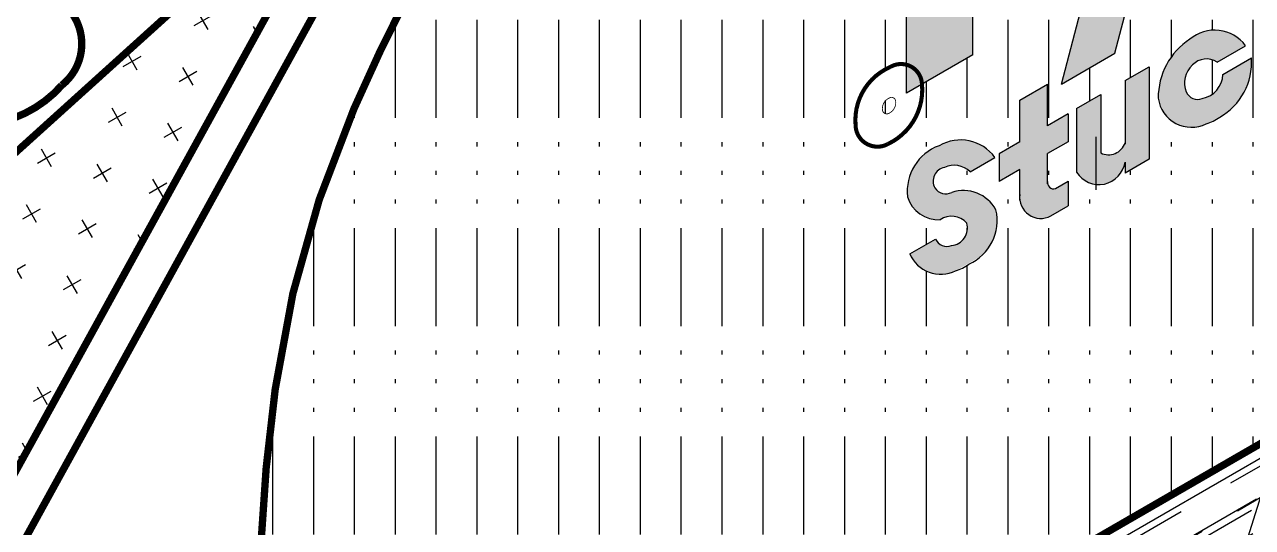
# Model space of a CAD drawing. Extents: x -12.9 to 61.1, y -64.8 to 9.2.
# Drawn here: x 2.96 to 17.99, y -22.86 to -16.71 of the extents above; entities that cross this region are included whole.
import ezdxf

# ---------------------------------------------------------------- set-up
doc = ezdxf.new("R2010")
doc.units = 0
doc.header["$MEASUREMENT"] = 0
doc.linetypes.add('DASHED', pattern=[0.75, 0.5, -0.25])
for name, color, linetype in [('CLADDING', 7, 'CONTINUOUS'), ('DUPONTLOGO', 7, 'CONTINUOUS'), ('FASTENING', 1, 'CONTINUOUS'), ('INSULATION', 40, 'CONTINUOUS'), ('STRUCTURE', 7, 'CONTINUOUS'), ('TEXT', 7, 'CONTINUOUS'), ('TYVEK', 5, 'DASHED')]:
    doc.layers.add(name, color=color, linetype=linetype)

# ---------------------------------------------------------------- blocks, each defined once
blk = doc.blocks.new('A$C75422246')
at = {"layer": 'STRUCTURE'}
for points, const_width in [([(1.674398539479625, 1.577320099107055, 0.5655532621440619), (0.8987215331621883, 1.993011479701181, 0.3241944426603776), (0.04997871842306267, 0.5605629665240031, 0.5650898043133372), (0.848136404993511, 0.1111688816761216, 0.3155850526292971), (1.674398539479625, 1.577320099107055, 0.577350269189626)], 0.1), ([(1.031631028562803, 1.151078264046731, 0.5655532621440619), (0.8764956272993167, 1.234216540165562, 0.3241944426603776), (0.7067470643514895, 0.9477268375301264, 0.5650898043133372), (0.8663786016655806, 0.8578480205605388, 0.3155850526292971), (1.031631028562803, 1.151078264046731, 0.577350269189626)], 0.02)]:
    blk.add_lwpolyline(points, format="xyb", dxfattribs=dict(at, const_width=const_width))

msp = doc.modelspace()

# ---------------------------------------------------------------- hatches: boundary and pattern name
at = {"layer": 'CLADDING'}
h = msp.add_hatch(dxfattribs=at)
h.set_pattern_fill('ZIGZAG', color=254, scale=4, angle=59.99999999999999, style=0)
h.set_pattern_definition([(59.99999999999999, (-385.2783219906349, -33.7978268041116), (-0.1830127018922192, 0.6830127018922194), [0.5, -0.5]), (150, (-385.0283219906349, -33.36481410221933), (-0.6830127018922193, -0.1830127018922192), [0.5, -0.5])])
edge = h.paths.add_edge_path()
edge.add_line((7.136175999876482, -7.428875479664796), (8.435214105553285, -6.678875479664789))
edge.add_line((8.435214105553285, -6.678875479664789), (20.99258246042766, 0.5711245203352107))
edge.add_line((20.99258246042766, 0.5711245203352107), (22.04162056610423, 1.176786953037798))
edge.add_line((22.04162056610423, 1.176786953037798), (22.04162056610423, 1.465462087632595))
edge.add_line((22.04162056610423, 1.465462087632595), (-3.12657980557422, -13.06540517197435))
edge.add_spline(control_points=[(-3.126579805574096, -13.0654051719742), (-6.186929677901929, -17.84007947831214), (-9.639955510821295, -18.10242606331276), (-9.478272528939527, -28.37318116971785), (-9.475967298385484, -28.36611503629747), (-9.478272528939527, -28.37318116971785)], knot_values=[0, 0, 0, 0, 6.202530179452576, 17.27267891957846, 17.29541825971954, 17.29541825971954, 17.29541825971954, 17.29541825971954], degree=3, periodic=0)
edge.add_line((-9.47827252893947, -28.37318116971308), (-9.47827252893947, -48.5577123193919))
edge.add_line((-9.47827252893947, -48.5577123193919), (-9.22827252893947, -48.41337475209441))
edge.add_line((-9.22827252893947, -48.41337475209441), (-9.228272528939469, -47.20204988668952))
edge.add_line((-9.228272528939469, -47.20204988668952), (-6.720230460674685, -45.75403112343812))
edge.add_line((-6.720230460674685, -45.75403112343812), (-6.720230460674685, -19.44739750693174))
edge.add_line((-6.720230460674685, -19.44739750693174), (-5.421192354997878, -18.69739750693162))
edge.add_line((-5.421192354997878, -18.69739750693163), (7.136175999876482, -7.428875479664804))
at = {"layer": 'DUPONTLOGO'}
for points in [[(13.75788948803335, -15.04714890052458), (13.75788948803335, -17.54714890052454), (14.56978830408121, -17.07839890052455), (14.5697883040815, -14.57839890052454), (15.38168712012936, -14.10964890052455), (15.38168712012936, -13.48464890052455), (12.9459906719855, -14.89089890052455), (12.9459906719855, -15.51589890052455)], [(17.2761176909076, -13.37674281876816), (16.62046887485969, -13.75528183920758), (16.24561259518646, -15.18166989481345), (15.76670299749418, -14.2482037983292), (15.11105418144655, -14.62674281876822), (15.95774201793366, -16.2770634502081), (15.65232005881194, -17.43924281876796), (16.30796887485972, -17.06070379832903)], [(17.55950769487951, -17.16847633534978), (17.90741996290362, -16.96760909375175, 0.4351274600614082), (17.22556646938954, -16.889418185401, 0.2576403943727183), (16.83797809136267, -17.61138332181174, 0.5131396402506846), (17.42591534285152, -17.92341638532346, 0.01050506829098769), (17.44838524073459, -17.91613268821113), (17.68605560949548, -17.77891363682865, 0.2510258907919918), (17.97773090186136, -17.1177169503986), (17.63005864896499, -17.31844561919809, -0.3480232729081373), (17.37671615580963, -17.61431300040789, -0.3993521555086357), (17.18051611965404, -17.53373104811069, -0.3084390351191073), (17.25701347400918, -17.20357094661459, -0.3602356893464677)], [(16.7256760729604, -17.22474463180713), (16.43142835356745, -17.39462863180708), (16.43142835356745, -18.15639151059007, -0.4598255834214006), (16.13349952163353, -18.28034618612042), (16.13349952163353, -17.56663792312352), (15.83925180224049, -17.7365219231235), (15.83925180224053, -18.51634154829616, 0.6959710472286621), (16.43142835356745, -18.39261684752173), (16.4314283535675, -18.52718863180683), (16.72567607296045, -18.35730463180692)], [(15.48363103523634, -18.28808332374836), (15.73564361730504, -18.14258379165179), (15.73564361730504, -17.80281579165173), (15.48363103523634, -17.94831532374829), (15.48363103523634, -17.43969011649986), (15.14386303523631, -17.63585526276182), (15.14386303523631, -18.14448047001032), (14.89185045316751, -18.28998000210689), (14.89185045316751, -18.62974800210694), (15.14386303523631, -18.48424847001034), (15.14386303523631, -18.85778495390908, 0.5225497163139048), (15.52306443318371, -19.05163278576294), (15.73564361730504, -18.92890013658652), (15.73564361730509, -18.62787276587636), (15.58014359611447, -18.71765074496978, -0.562558054366961), (15.48363103523634, -18.62805822319059)]]:
    msp.add_hatch(color=182, dxfattribs=at).paths.add_polyline_path(points)
h = msp.add_hatch(color=182, dxfattribs=at)
h.paths.add_polyline_path([(14.53548603076519, -18.50981745567535), (14.83900437398766, -18.33458105851178, 0.3833598428823599), (14.15664887295786, -18.19193507571828, 0.006267936530740595), (14.14274750243627, -18.19714506131725), (13.98696117135307, -18.28708834150421, 0.2576051533683898), (13.76917365392064, -18.81621125309188, 0.2549531592135616), (14.03739344193334, -19.08297125650883), (14.59268769828244, -18.76237196812623, 0.1582498796631523), (14.31022442381687, -18.76256332162492, -0.3895611696277511), (14.10365133412161, -18.70871745339712, -0.4995739648540094), (14.22041702208957, -18.45741552748768, -0.3054239474705804)])
h.paths.add_polyline_path([(14.30779855937837, -19.41453370557923, -0.3993521555088841), (14.11159852322268, -19.333951753282), (13.7973686388845, -19.5153724615921, 0.430790463786374), (14.35477675319862, -19.72472991631353), (14.6754730956356, -19.53957579667941, 0.265575237187334), (14.85213203236849, -18.97635723541303, 0.1904806476944564), (14.59268769828244, -18.76237196812624), (14.03739344193334, -19.08297125650883, 0.08450102541924148), (14.16910309702589, -19.09815803114337, -0.3831592690512692), (14.4943483406993, -19.13951974507304, -0.4628738758274196)])
at = {"layer": 'FASTENING'}
h = msp.add_hatch(dxfattribs=at)
h.set_pattern_fill('AR-RROOF', color=5, scale=0.5, angle=30, style=0)
h.set_pattern_definition([(30, (-80.78255600983584, 0), (0.7026279441628827, 0.9830127018922192), [7.5, -1, 2.5, -0.5]), (30, (-80.3316491163192, 0.5490063509461096), (-0.7655127018922193, 0.3259068935166518), [1.5, -0.165, 3, -0.375]), (30, (-80.77854965888973, 0.4930607966083864), (2.084166049839541, 1.590118510267787), [4, -0.7, 2, -0.5])])
h.paths.add_polyline_path([(8.338312754777746, -27.46882228401299), (8.338312754777805, -28.62352282239218), (15.92666251805406, -24.24238704385953), (15.92666251805406, -25.39245297957318), (17.4637683511882, -24.50995386571264), (18.43267328690328, -21.64084051349315)])
h.paths.add_polyline_path([(14.92666251805406, -24.81973731304917), (14.92666251805406, -25.96658333210794), (15.92666251805406, -25.39245297957318), (15.92666251805406, -24.24238704385954)], flags=16)
h.paths.add_polyline_path([(14.91958513592854, -25.97064667200269), (14.926662518054, -24.81973731304921), (13.92666251805406, -25.3970875822388), (13.92666251805398, -26.54071368464275)], flags=17)
h.paths.add_polyline_path([(8.338312754777805, -28.62352282239219), (8.33831275477786, -29.74915490432003), (13.92666251805398, -26.54071368464275), (13.92666251805406, -25.39708758223881)])
at = {"layer": 'INSULATION'}
h = msp.add_hatch(dxfattribs=at)
h.set_pattern_fill('CROSS', color=256, scale=2, angle=30, style=0)
h.set_pattern_definition([(30, (0, 0), (0.1830127018922194, 0.6830127018922193), [0.25, -0.75]), (120, (0.1707531754730548, -0.04575317547305485), (-0.6830127018922193, 0.1830127018922194), [0.25, -0.75])])
h.paths.add_polyline_path([(-0.6580526341849406, -21.44739750693322), (-0.6580526341839188, -28.55629212071171), (7.128242818486783, -14.41041563263061)])
at = {"layer": 'TEXT'}
h = msp.add_hatch(dxfattribs=at)
h.set_pattern_fill('ACAD_ISO14W100', scale=0.1, angle=90, style=0)
h.set_pattern_definition([(90, (0, 0), (-0.5, 3.061515884555943e-17), [1.2, -0.3, 0.05, -0.3, 0.05, -0.65]), (90, (0, 0), (-0.5, 3.061515884555943e-17), [-2.2, 0.05, -0.3])])
h.paths.add_polyline_path([(19.21744399016415, -18.9), (27.86601737173965, -13.98430774971311), (27.86601737173964, -1.91563143001303), (15.53182495238781, -9.036780743562627, 0.03049443831436403), (11.82427312996442, -11.33885039985536, 0.03075435643287189), (9.89937410141028, -13.13025948009728, 0.06248417816263214), (8.001400811734593, -15.70618499450902, 0.02498924844447281), (6.993345076344307, -17.73962473090611, 0.06840431429245251), (6.029326314908642, -21.17381116241151, 0.03428175995442326), (5.830419859756148, -24.07145546043165), (5.830419859756262, -30.07145546043164), (8.338312754777805, -28.62352282239218), (8.338312754777746, -27.468822284013), (18.34056618726847, -21.69401857226159)])
h.paths.add_polyline_path([(13.55808923490497, -23.22801921922986, -0.5655532621441203), (13.94592773806369, -23.43586490952697, -0.3155850526292801), (13.53279667082064, -24.1689405182424, -0.5650898043133444), (13.13371782753541, -23.94424347581846, -0.3241944426603795)], flags=16)
h.paths.add_polyline_path([(13.7973686388845, -19.5153724615921), (14.11159852322268, -19.33395175328199, 0.3993521555088984), (14.30779855937834, -19.41453370557923, 0.4628738758273694), (14.49434834069936, -19.13951974507312, 0.3831592690513733), (14.16910309702589, -19.09815803114336, -0.3469283405920467), (13.76917365392063, -18.81621125309185, -0.3477098040752507), (14.15664887295785, -18.19193507571828, -0.3833598428823655), (14.83900437398766, -18.33458105851178), (14.53548603076518, -18.50981745567535, 0.3054239474705489), (14.22041702208956, -18.45741552748769, 0.4995739648543295), (14.1036513341217, -18.70871745339728, 0.3169971070544793), (14.27221640790584, -18.77682473887698, -0.3848399220599955), (14.85213203236851, -18.9763572354131, -0.3513303134365472), (14.52145945865018, -19.64295017507638, -0.08200931940646787), (14.35699774642018, -19.72363709049485, -0.4325825023771699)], flags=16)
h.paths.add_polyline_path([(13.54697628197354, -23.60741668899768, -0.5655532621442907), (13.62454398260528, -23.64898582705713, -0.3155850526292283), (13.54191776915667, -23.79560094880019, -0.565089804313131), (13.46210200049962, -23.75066154031543, -0.3241944426604415)], flags=0)
h.paths.add_polyline_path([(13.13371782753541, -17.94424347581849, -0.3241944426603816), (13.55808923490495, -17.22801921922987, -0.2045399468245387), (13.75788948803336, -17.20109719423388), (13.75788948803336, -15.04714890052466), (12.9459906719855, -15.51589890052455), (12.9459906719855, -14.89089890052455), (15.38168712012936, -13.48464890052455), (15.38168712012936, -14.10964890052455), (15.11105418144655, -14.26589890052455), (14.5697883040815, -14.57839890052454), (14.56978830408121, -17.07839890052454), (13.94617692542106, -17.43844109786372, -0.3146146424720071), (13.53279667082064, -18.16894051824239, -0.5650898043133067)], flags=16)
h.paths.add_polyline_path([(13.46210200049962, -17.7506615403154, -0.3241944426603987), (13.54697628197354, -17.60741668899767, -0.5655532621442724), (13.62454398260528, -17.64898582705713, -0.3155850526292283), (13.54191776915667, -17.79560094880019, -0.5650898043133349)], flags=0)
h.paths.add_polyline_path([(14.89185045316751, -18.62974800210692), (14.89185045316751, -18.2899800021069), (15.14386303523631, -18.1444804700103), (15.14386303523631, -17.63585526276178), (15.48363103523629, -17.43969011649981), (15.48363103523629, -17.94831532374835), (15.73564361730509, -17.80281579165174), (15.73564361730509, -18.14258379165178), (15.48363103523634, -18.28808332374833), (15.48363103523634, -18.65901761437296, 0.4361565547309665), (15.58014359611444, -18.71765074496979), (15.73564361730509, -18.62787276587637), (15.73564361730509, -18.92890013658649), (15.53794051111355, -19.04304407816568, -0.6348811617639807), (15.14386303523631, -18.78787095038374), (15.14386303523631, -18.48424847001034)], flags=16)
h.paths.add_polyline_path([(15.83925180224053, -18.51634154829618), (15.83925180224053, -17.73652192312345), (16.13349952163353, -17.56663792312348), (16.13349952163353, -18.28034618612044, 0.4598255834213756), (16.43142835356745, -18.15639151059008), (16.43142835356745, -17.39462863180706), (16.72567607296045, -17.22474463180713), (16.72567607296045, -18.35730463180698), (16.43142835356745, -18.52718863180683), (16.43142835356745, -18.39261684752178, -0.6959710472286066)], flags=16)
h.paths.add_polyline_path([(15.652320058812, -17.43924281876775), (15.95774201793366, -16.2770634502081), (15.11105418144655, -14.62674281876822), (15.76670299749418, -14.2482037983292), (16.24561259518645, -15.18166989481345), (16.62046887485969, -13.75528183920757), (17.2761176909076, -13.37674281876816), (16.30796887485973, -17.06070379832902)], flags=16)
h.paths.add_polyline_path([(16.83797809136268, -17.61138332181173, -0.257640394372711), (17.22556646938952, -16.88941818540101, -0.4351274600614262), (17.90741996290363, -16.96760909375175), (17.55950769487951, -17.16847633534978, 0.3602356893469409), (17.25701347400892, -17.20357094661485, 0.308439035118673), (17.18051611965403, -17.5337310481106, 0.3993521555087834), (17.37671615580964, -17.61431300040788, 0.3480232729081345), (17.63005864896502, -17.31844561919808), (17.97773090186136, -17.11771695039861, -0.2914129419632107), (17.59037705508145, -17.84272946990506, -0.08200931940642031), (17.42591534285154, -17.92341638532347, -0.5131396402507415)], flags=16)
edge = h.paths.add_edge_path(flags=16)
edge.add_line((12.94599053229265, -13.95339897927092), (12.90907667186007, -13.88453354503522))
edge.add_spline(control_points=[(12.90907667186002, -13.88453354503525), (12.60229079485407, -14.04899099377445), (12.2957579749359, -14.21467793614644), (11.87226703766138, -14.43290550850041), (11.73989566055433, -14.49682460569686), (11.59286814707589, -14.54930322886404)], knot_values=[0.2810519083259742, 0.2810519083259742, 0.2810519083259742, 0.2810519083259742, 0.4864092395876136, 0.4864092395876136, 0.5821236414411975, 0.5821236414411975, 0.5821236414411975, 0.5821236414411975], degree=3, periodic=0)
edge.add_line((11.59286814707589, -14.54930322886404), (11.61912798072863, -14.62287447876305))
edge.add_spline(control_points=[(11.61912798072863, -14.62287447876306), (11.8043149871283, -14.55676458873421), (12.22079223117266, -14.34212619779935), (12.67056197730852, -14.10103663117617), (12.94599067198556, -13.95339890052451)], knot_values=[1.405300416006841, 1.405300416006841, 1.405300416006841, 1.405300416006841, 1.988796057392389, 2.910618207206029, 2.910618207206029, 2.910618207206029, 2.910618207206029], degree=3, periodic=0)
h.paths.add_polyline_path([(10.8366156719855, -14.59254209024698), (10.8366156719855, -13.51595458620826), (11.19048264224315, -13.21568434251876, -0.6390099729070758), (11.38349067198635, -13.30503845504712), (11.38349067198521, -14.4271885106239, -0.3823525855098578), (11.27916685785621, -14.54366784673995)], flags=16)
h.paths.add_polyline_path([(10.9147406719855, -14.50531418154697), (10.91474067198521, -13.55212297801332), (11.24102966207195, -13.27525375087098, -0.63900997290715), (11.30536567198635, -13.30503845504711), (11.30536567198489, -14.4621745358304)], flags=0)
h.paths.add_polyline_path([(11.70568327926553, -14.40919318991869, -0.5462656304052482), (11.53974067198521, -14.30262936082858), (11.53974067198578, -12.93086179198603), (11.6178656719855, -12.87537308669378), (11.61786567198521, -14.30262936082863, 0.5462656304024308), (11.6731798744119, -14.33815063719179), (11.98567987441221, -14.19517556623938, 0.2934388249155939), (12.00849067198521, -14.15965428987601), (12.00849067198578, -12.58873528764576), (12.08661567198578, -12.53525954872634), (12.0866156719855, -14.15965428987617, -0.2934388249163857), (12.01818327926582, -14.26621811896617)], flags=16)
edge = h.paths.add_edge_path(flags=16)
edge.add_spline(control_points=[(10.37497775450038, -14.3440239005245), (10.37518862863918, -14.18199629281478), (10.3758286814783, -13.69020421760863), (11.09289291844863, -13.07259735603422), (11.93185495958155, -12.42692619093201), (12.59242939351666, -12.02341684423138), (12.92553654995163, -11.81993962172722)], knot_values=[0, 0, 0, 0, 0.4720221507942197, 1.432698762659304, 2.576317033820807, 3.739631528208764, 3.739631528208764, 3.739631528208764, 3.739631528208764], degree=3, periodic=0)
edge.add_spline(control_points=[(12.92553654995163, -11.81993962172724), (13.00303024091609, -11.7738129083168), (13.08052393188056, -11.72768619490637), (13.15848169071362, -11.68243235288247)], knot_values=[0, 0, 0, 0, 0.270234432866849, 0.270234432866849, 0.270234432866849, 0.270234432866849], degree=3, periodic=0)
edge.add_arc((13.84016526444267, -11.87898731464205), 0.7094549652263477, 113.4279410330424, 163.9157429244993, ccw=False)
edge.add_arc((13.68951828733286, -11.44854830849324), 0.2567229538499127, 31.690492453366403, 120.7937372347975, ccw=False)
edge.add_spline(control_points=[(13.90796341064573, -11.31368392055387), (14.03595246584083, -11.26618244356332), (14.3479569791272, -11.17238020057979), (14.82731810181476, -11.1269177463601), (15.29625158404878, -11.14158512644152), (15.46547379399282, -11.3207242953648), (15.51700358947073, -11.3752739005245)], knot_values=[1.105275990251873, 1.105275990251873, 1.105275990251873, 1.105275990251873, 1.512582560099484, 2.07612477519737, 2.579248852295734, 2.799533914085796, 2.799533914085796, 2.799533914085796, 2.799533914085796], degree=3, periodic=0)
edge.add_spline(control_points=[(15.51700358947073, -11.3752739005245), (15.54932158559549, -11.49403552742836), (15.62534475946282, -11.77340420412562), (15.38843200869326, -12.16335139841741), (15.03480238048104, -12.55181570280169), (14.52116388262426, -13.0289789826886), (13.77919802824607, -13.48942948769979), (13.22217131278575, -13.79960840793846), (12.94599067198556, -13.95339890052451)], knot_values=[0, 0, 0, 0, 0.3570336395218372, 0.8398673713889249, 1.258485492649085, 1.958442699697759, 2.923093500034361, 3.871719456469094, 3.871719456469094, 3.871719456469094, 3.871719456469094], degree=3, periodic=0)
edge.add_line((12.94599067198552, -13.95339890052453), (12.90907681183901, -13.88453346706942))
edge.add_spline(control_points=[(12.90907667185957, -13.88453354503529), (13.44460886215347, -13.58634944241312), (13.99068327278883, -13.30107543633424), (14.68868610041068, -12.76895913851866), (14.89267039297556, -12.57948774879183), (15.19698834188421, -12.25879076034683), (15.31249772090268, -12.12661294850697), (15.47053734678843, -11.86091453854377), (15.50652941204089, -11.74674940301647), (15.48358432210762, -11.55437725331551), (15.46605973399573, -11.48604489056039), (15.44676053194371, -11.41472192714972)], knot_values=[0.0002505584379334802, 0.0002505584379334802, 0.0002505584379334802, 0.0002505584379334802, 0.3681301305683303, 0.3681301305683303, 0.5353339496185356, 0.5353339496185356, 0.6400473331687101, 0.6400473331687101, 0.7273425474151587, 0.7273425474151587, 0.7705355621334626, 0.7705355621334626, 0.7705355621334626, 0.7705355621334626], degree=3, periodic=0)
edge.add_spline(control_points=[(15.44676053194371, -11.41472192714954), (15.39825008449498, -11.36369386508999), (15.35295799010714, -11.31857379029082), (15.14867093745966, -11.19330871469865), (14.88958802250659, -11.20797462983609), (14.43972083976814, -11.24304070174295), (14.2259229561987, -11.28661758281381), (13.98779969844619, -11.36780041673354), (13.96306130205059, -11.376619552888), (13.9384439146397, -11.38575732901902)], knot_values=[0.2217426122417656, 0.2217426122417656, 0.2217426122417656, 0.2217426122417656, 0.2637638267753295, 0.2637638267753295, 0.401854000857541, 0.401854000857541, 0.5399441749397524, 0.5399441749397524, 0.5560477353908875, 0.5560477353908875, 0.5560477353908875, 0.5560477353908875], degree=3, periodic=0)
edge.add_arc((13.21647168277643, -11.50772326104405), 0.7329868752426617, 8.634530598131619, 9.595754925844972, ccw=False)
edge.add_arc((13.68951828733286, -11.44854830849325), 0.2567229538499126, 2.8318511267987105, 11.428706387865873, ccw=False)
edge.add_arc((13.21647168277644, -11.5077232610441), 0.7329868752426617, -11.318612534867384, 5.626026916523301, ccw=False)
edge.add_line((13.93520266234433, -11.65158270038464), (14.27411567198607, -12.65483654133651))
edge.add_line((14.27411567198607, -12.65483654133651), (14.27411567198607, -11.37295987300066))
edge.add_line((14.27411567198607, -11.37295987300066), (14.3522406719855, -11.34785098262327))
edge.add_line((14.3522406719855, -11.34785098262327), (14.3522406719855, -12.92625986702166))
edge.add_line((14.3522406719855, -12.92625986702166), (14.2741156719855, -12.97791698723602))
edge.add_line((14.2741156719855, -12.97791698723602), (13.89196529908433, -11.79228983252657))
edge.add_arc((13.21647168277643, -11.50772326104411), 0.7329868752426617, 335.5055273816646, 337.1556687181041, ccw=False)
edge.add_line((13.88349067198603, -11.81162361858225), (13.88349067198493, -13.23620258830817))
edge.add_line((13.88349067198493, -13.23620258830817), (13.8053656719855, -13.2878597085221))
edge.add_line((13.8053656719855, -13.2878597085221), (13.8053656719855, -11.94415610668182))
edge.add_arc((13.21647168277644, -11.5077232610441), 0.7329868752426617, 306.17460436658394, 323.4576352695678, ccw=False)
edge.add_line((13.64911567198527, -12.09940640080682), (13.6491156719855, -13.31202487838666))
edge.add_arc((13.5319281719855, -13.31202487838668), 0.1171875, -60.6331919258007, 8.697043085703626e-12, ccw=False)
edge.add_line((13.58939680125889, -13.41415355607168), (13.27689680125917, -13.58999982232132))
edge.add_arc((13.21942817198578, -13.48787114463631), 0.1171875000000001, 180.0000000000217, 299.3668080741961, ccw=False)
edge.add_line((13.10224067198578, -13.48787114463635), (13.10224067198521, -11.96599340879786))
edge.add_arc((13.21942817198521, -11.96599340879781), 0.1171875000000002, 139.1491054862084, 180.0000000000217, ccw=False)
edge.add_arc((13.84016526444267, -11.87898731464205), 0.7094549652263475, 172.4411109370431, 180.8362698937729, ccw=False)
edge.add_spline(control_points=[(13.13687533384868, -11.78566196326623), (13.07971430554995, -11.81914606166701), (13.02263591990442, -11.85306051263067), (12.96549591716121, -11.88707206244849)], knot_values=[0, 0, 0, 0, 0.03985149253604099, 0.03985149253604099, 0.03985149253604099, 0.03985149253604099], degree=3, periodic=0)
edge.add_spline(control_points=[(12.96549591716121, -11.88707206244849), (12.70761540019362, -12.04460338353167), (12.44966877207253, -12.20218532491831), (11.96781462054173, -12.51805470252032), (11.7455334079234, -12.67553194813056), (11.30375430904905, -13.01253539177461), (11.07034087717739, -13.19224233006505), (10.71501915061185, -13.51870779194699), (10.59189333545874, -13.65912248967674), (10.45769977383497, -13.9648868715342), (10.45344247129174, -14.14321414558521), (10.45311194438955, -14.33792876260564)], knot_values=[0.001204580648238252, 0.001204580648238252, 0.001204580648238252, 0.001204580648238252, 0.1818595421625988, 0.1818595421625988, 0.350639558729537, 0.350639558729537, 0.5194195752964752, 0.5194195752964752, 0.6342752307932326, 0.6342752307932326, 0.7479263056417517, 0.7479263056417517, 0.7479263056417517, 0.7479263056417517], degree=3, periodic=0)
edge.add_line((10.45166994137056, -14.34434889312646), (10.37206905974313, -14.35695458320867))
h.paths.add_polyline_path([(12.39911567198521, -14.06942684854805), (12.39911567259344, -12.33013071773541), (12.76698382755079, -12.10170145299499, -0.5880955590561595), (12.94599067189483, -12.20125685883083), (12.94599067145941, -13.21540569119843, -0.275800775118741), (12.88440433530085, -13.31856295330515), (12.47724067223021, -13.53802179766851), (12.47724067200483, -14.02731792829004)], flags=16)
h.paths.add_polyline_path([(18.72376935138483, -16.52020516559535, 0.3602356893469409), (18.42127513051424, -16.55529977686042, 0.308439035118649), (18.34477777615934, -16.88545987835614, 0.39935215550883), (18.54097781231496, -16.96604183065344, 0.3480232729081288), (18.79432030547034, -16.67017444944364), (19.17676168443927, -16.44937181634668, -0.1036459167596784), (19.12103401642133, -16.29084430429707)], flags=16)
h.paths.add_polyline_path([(12.47724067227085, -13.44927115376093), (12.47724067276511, -12.37358026340156), (12.80819672378012, -12.16807172351859, -0.5880955590565883), (12.86786567189483, -12.2012568587972), (12.86786567144911, -13.23872655297055)], flags=0)
h.paths.add_polyline_path([(13.1803656719855, -13.48787114463624), (13.18036567198579, -11.94290851526909), (13.46924856834802, -11.78385672466047, -0.04104659304463998), (13.46349578745356, -11.76132205430998, -0.05040131848292654), (13.46210200049962, -11.75066154031543, -0.3241944426604459), (13.54697628197354, -11.60741668899768, -0.5655532621442516), (13.62454398260528, -11.64898582705713, -0.2520418247416313), (13.5709906719855, -11.77721926668581), (13.5709906719855, -13.33486634114343), (13.2385843817433, -13.52191403719791, -0.5736723652122878)], flags=0)
h.paths.add_polyline_path([(18.08801650695545, -15.04714890052452), (17.41143416024885, -13.29861781876812), (18.06708297629672, -12.92007879832933), (18.49396591497953, -14.02329718732697), (18.92084885366205, -12.42715683920718), (19.57649766970991, -12.0486178187681), (18.89991532300331, -14.57839890052452)], flags=16)
h.paths.add_polyline_path([(19.46374479916332, -16.21448253441944, -0.02640882966265344), (19.45381949852898, -16.1843175708936, 0.05170444221546872)], flags=16)
h.paths.add_polyline_path([(14.74621912889364, -12.58371566274343), (14.74621912889364, -11.38910473394654), (14.5084906719855, -11.39931846297878), (14.5084906719855, -11.3211213910609), (15.0553656719855, -11.29762553727389), (15.05536567198522, -11.37582260919179), (14.82434412889364, -11.38574818340553), (14.82434412889364, -12.51055324599316)], flags=16)
edge = h.paths.add_edge_path(flags=16)
edge.add_ellipse((15.98315486813578, -12.20724025761177), major_axis=(0.2603864479023409, 0.2315867499879646), ratio=0.9031737347499519, start_angle=0, end_angle=360)
edge.add_line((15.88350443578963, -12.53853427197318), (15.88350443578963, -12.52603872406783))
h.paths.add_polyline_path([(20.42486374805712, -16.20628718399055), (20.30226053164335, -14.6423626318074), (20.64202853164337, -14.44619748554514), (20.68968669551084, -15.66106129146652), (20.86244197042939, -14.318941727329), (21.15668968982243, -14.14905772732899), (21.32944496474098, -15.29169668251019), (21.3771031286085, -14.02180196911282), (21.7168711286085, -13.82563682285069), (21.59426791219469, -15.53113137503438), (21.1774169763879, -15.7718003750344), (21.00956583012591, -14.99756754779177), (20.84171468386391, -15.96561818399061), (20.54746696447087, -16.13550218399061)], flags=16)
edge = h.paths.add_edge_path(flags=16)
edge.add_spline(control_points=[(21.50587593174214, -12.36937025976943), (21.49084867555091, -12.56807661648053), (21.45026265376333, -13.10474814321701), (20.78569982045016, -13.67079288629428), (19.89464430082369, -13.69317093146345), (19.72947915981025, -13.31529815691149), (19.67548648075444, -13.19177110201888)], knot_values=[0, 0, 0, 0, 0.5829378557214411, 1.574414398213572, 2.362655112146557, 2.745476785218138, 2.745476785218138, 2.745476785218138, 2.745476785218138], degree=3, periodic=0)
edge.add_spline(control_points=[(19.67548648075467, -13.19177110201888), (19.63754729479753, -12.97784158497804), (19.5694966126184, -12.59412092240702), (19.71845561210112, -11.95871351850276), (20.2280364736973, -11.56209096574874), (20.7833337816353, -11.47349668696462), (21.40684172031283, -11.51108102950073), (21.47123426950456, -11.91675324301132), (21.50587593174259, -12.13499525976923)], knot_values=[0, 0, 0, 0, 0.6477968037357229, 1.161938858083812, 1.879395841592917, 2.399148088566907, 2.899632345875767, 3.482391664081016, 3.482391664081016, 3.482391664081016, 3.482391664081016], degree=3, periodic=0)
edge.add_line((21.50587593174258, -12.1349952597692), (20.21181432179406, -12.88212207862104))
edge.add_arc((20.51683477477599, -12.80225431723188), 0.3153035617410855, 194.6731326838742, 367.7023353979763)
edge.add_line((20.8292935850358, -12.75999525976919), (21.50587593174215, -12.36937025976933))
h.paths.add_polyline_path([(21.783059280062, -15.42213262797556), (21.783059280062, -14.28957262797547), (22.12282728006204, -14.09340748171333), (22.12282728006203, -14.17044975657315, -0.3188248953897579), (22.63873750948443, -13.94905539007241), (22.54330387915585, -14.30525992927823, 0.4035437564934248), (22.12282728006203, -14.58085091244431), (22.12282728006203, -15.22596748171351)], flags=16)
edge = h.paths.add_edge_path(flags=0)
edge.add_spline(control_points=[(20.0992931208591, -12.47833622427084), (20.06315557104335, -12.44387635017015), (20.06315557104335, -12.39313594060363), (20.06630628402218, -12.2347803554128), (20.1234041708326, -12.12972376024013), (20.27428695639765, -11.99192188812081), (20.48500272878891, -11.89052138788961), (20.7425483030147, -11.85412212965671), (20.92172027388278, -11.87719056379851), (20.92724853748996, -12.00752277802381)], knot_values=[0.1693351350576057, 0.1693351350576057, 0.1693351350576057, 0.1693351350576057, 0.2360340609454792, 0.2360340609454792, 0.3507194281854419, 0.3507194281854419, 0.4654047954254047, 0.4654047954254047, 0.5437012250705168, 0.5437012250705168, 0.5437012250705168, 0.5437012250705168], degree=3, periodic=0)
edge.add_line((20.92724853748995, -12.0075227780238), (20.0992931208591, -12.47833622427084))
h.paths.add_polyline_path([(22.80549304455547, -14.16487953962719, -0.1092296168432716), (23.30138762654896, -13.83767534841319, 0.1905419740584313), (23.27654281171722, -13.71138630006296, 0.3531868843683402), (23.14463375491659, -13.70710100367314, 0.269000115708073), (23.002470518228, -13.86962201248641), (22.71163689667192, -14.03753488218124, -0.1102468081659103), (22.81870796392816, -13.70269812588465, -0.2386701257846535), (23.27235686541657, -13.48261461348498, -0.4337921550003333), (23.59563534594202, -13.83475194883332), (23.59563534594202, -14.37564134841302), (23.30138762654898, -14.54552534841303), (23.30138762654898, -14.47139042835983, -0.405813401011618), (22.84971869325233, -14.63665625454109, -0.4824874664261719)], flags=16)
h.paths.add_polyline_path([(21.78342824048787, -12.91360194140455), (21.78342824048872, -9.781158795919938), (22.46001058719531, -9.390533795919936), (22.46001058719475, -11.45339890052714), (23.27190940324288, -9.915070859650575), (23.94849174994948, -9.524445859650571), (23.13659293390134, -11.0627739005273), (23.94849174994949, -11.66360194140455), (23.27190940324289, -12.05422694140455), (22.46001058719475, -11.45339890052717), (22.46001058719446, -12.52297694140455)], flags=16)
h.paths.add_polyline_path([(22.99920842254827, -14.30926281369953, -0.3038765555785746), (23.04717478005258, -14.19634989816463, -0.1081086455132377), (23.28565524212959, -14.06392498878678, -0.0009435784860128902), (23.28565524212964, -14.27711065931846, -0.2711281288742359), (23.11964995766872, -14.40725749743615, -0.4382804466176537)], flags=0)
h.paths.add_polyline_path([(23.7029820921088, -14.73837467561696), (23.7029820921088, -14.31366467561694), (23.70298209210879, -13.181104675617), (23.99722981150185, -13.01122067561699), (23.99722981150184, -13.10082575187695, -0.2200211352481687), (24.20875291606663, -12.88909775425717, -0.5384264693978984), (24.79629238124646, -13.21610405312673, -0.2127480191123029), (24.5020446618636, -13.85232568586646, -0.08923826883524398), (24.22983436680921, -14.01775703409068, -0.1510529132693829), (23.99722981150184, -14.04679713894678), (23.99722981150184, -14.56849067561695)], flags=16)
edge = h.paths.add_edge_path(flags=16)
edge.add_ellipse((24.70589734340854, -14.16333756534918), major_axis=(0.2603864479023359, 0.231586749987972), ratio=0.9031737347499492, start_angle=0, end_angle=360)
edge.add_line((24.60624691106239, -14.49463157971059), (24.60624691106239, -14.48213603180524))
h.paths.add_polyline_path([(24.04718369220361, -13.55712672663117, -0.03663702705803499), (24.04731415414685, -13.51021237877119, 0.08779684765084099)], flags=0)
h.paths.add_polyline_path([(24.44602328568102, -13.36322407800484, 0.04700606206653949), (24.44534779482244, -13.33779493869932, -0.0202557754471463)], flags=0)
edge = h.paths.add_edge_path(flags=16)
edge.add_ellipse((24.43843083309582, -9.25140743262676), major_axis=(0.2603864479023359, 0.231586749987972), ratio=0.9031737347499492, start_angle=0, end_angle=360)
edge.add_line((24.33878040074967, -9.582701446988171), (24.33878040074967, -9.570205899082818))
h.paths.add_polyline_path([(26.34788991272046, -9.93210950108913, -0.3241944426603724), (26.77226132009004, -9.215885244500564, -0.5655532621439838), (27.16009982324874, -9.4237309347976, -0.3155850526293172), (26.74696875600567, -10.15680654351311, -0.5650898043133551)], flags=16)
h.paths.add_polyline_path([(26.67627408568467, -9.7385275655861, -0.3241944426603856), (26.76114836715859, -9.59528271426838, -0.5655532621438973), (26.83871606779033, -9.636851852327775, -0.3155850526294372), (26.75608985434168, -9.783466974070917, -0.5650898043130285)], flags=0)
h.paths.add_polyline_path([(26.34788991272046, -3.932109501089131, -0.3241944426603696), (26.77226132009003, -3.215885244500567, -0.5655532621440957), (27.16009982324875, -3.423730934797672, -0.3155850526292822), (26.74696875600569, -4.156806543513101, -0.5650898043133789)], flags=16)
h.paths.add_polyline_path([(26.67627408568467, -3.738527565586098, -0.324194442660381), (26.76114836715859, -3.595282714268381, -0.5655532621438921), (26.83871606779033, -3.636851852327774, -0.315585052629423), (26.75608985434168, -3.783466974070913, -0.5650898043130921)], flags=0)

# ---------------------------------------------------------------- linework, layer by layer
at = {"layer": 'DUPONTLOGO', "color": 182}
for p, q in [((16.30796887485974, -17.06070379832897), (17.2761176909076, -13.37674281876816)), ((14.56978830408121, -17.07839890052455), (14.5697883040815, -14.57839890052475)), ((13.75788948803336, -17.54714890052455), (13.75788948803336, -15.04714890052456)), ((15.65232005881188, -17.4392428187682), (15.95774201793364, -16.27706345020817)), ((17.55950769488092, -17.16847633534897), (17.90741996290118, -16.96760909375316)), ((14.56978830408121, -17.07839890052455), (13.75788948803336, -17.54714890052455)), ((15.6523200588116, -17.43924281876816), (16.30796887486002, -17.06070379832885)), ((17.630058648974, -17.31844561919289), (17.97773090186432, -17.1177169503969)), ((16.43142835356741, -17.39462863180709), (16.7256760729605, -17.22474463180711)), ((16.72567607296045, -17.22474463180712), (16.72567607296045, -18.35730463180714)), ((16.72567607296045, -17.22474463180712), (16.72567607296045, -18.35730463180714)), ((16.43142835356745, -17.39462863180713), (16.43142835356745, -18.17444825697975)), ((15.14386303523631, -17.63585526276179), (15.48363103523629, -17.43969011649981)), ((15.48363103523629, -17.94831532374834), (15.48363103523629, -17.43969011649981)), ((15.83925180224049, -17.73652192312348), (16.13349952163353, -17.56663792312349)), ((16.13349952163353, -17.56663792312354), (16.13349952163353, -18.28034618612043)), ((15.14386303523631, -18.14448047001031), (15.14386303523631, -17.6358552627617)), ((15.73564361730509, -17.80281579165174), (15.48363103523629, -17.94831532374835)), ((15.73564361730509, -17.80281579165175), (15.73564361730509, -18.14258379165178)), ((15.83925180224053, -17.73652192312355), (15.83925180224053, -18.51634154829618)), ((15.14386303523631, -18.1444804700103), (14.89185045316751, -18.2899800021069)), ((15.73564361730509, -18.14258379165178), (15.48363103523629, -18.28808332374836)), ((16.07635347436899, -18.73219120889515), (16.07635347436904, -18.08472043280345)), ((14.53548603076102, -18.50981745567775), (14.83900437398766, -18.33458105851178)), ((14.89185045316751, -18.2899800021069), (14.89185045316751, -18.62974800210691)), ((15.48363103523634, -18.65901761437302), (15.48363103523634, -18.28808332374837)), ((15.14386303523631, -18.48424847001033), (14.89185045316751, -18.62974800210691)), ((15.14386303523631, -18.85778495390893), (15.14386303523631, -18.48424847001032)), ((16.72567607296045, -18.35730463180698), (16.43142835356745, -18.52718863180682)), ((16.43142835356745, -18.39261684752357), (16.43142835356745, -18.52718863180715)), ((15.58014359611442, -18.7176507449698), (15.73564361730509, -18.62787276587637)), ((15.73564361730509, -18.62787276587637), (15.73564361730509, -18.9289001365865)), ((15.52306443318366, -19.05163278576298), (15.73564361730509, -18.92890013658649)), ((13.7973686388845, -19.5153724615921), (14.11159852322268, -19.33395175328199))]:
    msp.add_line(p, q, dxfattribs=at)
for centre, radius, start, end in [((17.5300748286302, -17.24609537995984), 0.4689818354326833, 36.42787382474394, 130.4885972157508), ((17.68582550316022, -17.60153048962441), 0.8479046597312144, 122.8757694327404, 180.6658041083846), ((17.42945531415316, -17.36870933028792), 0.2387611232895493, 56.99606474541812, 136.2393852856157), ((17.21489311487656, -17.17613653024164), 0.7650714584670592, 299.3920481145085, 4.379272789398889), ((17.46091187098169, -17.42475593085817), 0.3008277805369473, 132.6712732316579, 201.2384925311235), ((17.31659539340804, -17.30643483379209), 0.3136932762276684, 281.0493610937684, 357.8057050728499), ((17.32101641580351, -17.47078630145148), 0.1539557545208075, 204.1325881229911, 291.2102017748796), ((17.24393909932038, -17.55638217279645), 0.4096699480985168, 187.715670818816, 296.3722994449842), ((17.26383173003868, -17.38509409580426), 0.5621939033248866, 286.756537903897, 305.5097228778379), ((14.41847425315838, -18.64284482689187), 0.5214135915188497, 36.24276237429114, 120.1420331663477), ((16.22932109599282, -18.09063841254813), 0.212534264217447, 243.2016164302631, 341.9783429684682), ((14.35749308513111, -18.74898188161961), 0.5921482428652225, 109.8268584416315, 186.5191158444228), ((14.25640632094087, -18.62691584871252), 0.1732789327273482, 101.9873517144121, 208.1694310614548), ((14.33905994782193, -18.7174539006395), 0.2858252951328447, 46.58921369883049, 114.5249191142775), ((16.11242408784263, -18.34479768823596), 0.322568432344879, 212.1275671551712, 351.4747642194782), ((15.55910185636409, -18.6435379187818), 0.0770419743859902, 168.4089162763285, 285.8500373206875), ((14.23624927833345, -18.62319078776936), 0.1577879125364604, 212.8223186662041, 297.9581452212948), ((14.45175078706893, -19.19752254092576), 0.4574048906058494, 28.91568002896121, 108.0237722808634), ((14.1478581856325, -18.70367823696264), 0.3950514577583202, 196.5502772308721, 273.0827154719226), ((15.40088128619007, -18.8228279521464), 0.2593846049702329, 172.254737965677, 298.102483131716), ((14.30870046465155, -19.29989653067213), 0.2453280400609262, 40.82295456537968, 124.6821445994524), ((14.27100940553633, -19.10339718649846), 0.5948467505064612, 294.8998160433028, 12.33150098747524), ((14.28436152327672, -19.19785771014251), 0.2179398578959932, 276.1734694986751, 15.52621180746097), ((14.25209881937215, -19.27100700662286), 0.1539557545208075, 204.1325881229911, 291.2102017748796), ((14.17502150288903, -19.35660287796783), 0.4096699480985168, 202.8024416010981, 296.3722994449842), ((14.19491413360732, -19.18531480097564), 0.5621939033248866, 286.756537903897, 305.5097228778379)]:
    msp.add_arc(centre, radius, start, end, dxfattribs=at)
at = {"layer": 'FASTENING', "color": 112, "const_width": 0.09}
msp.add_lwpolyline([(18.43267328690331, -21.64084051349313), (8.338312754777746, -27.46882228401299), (8.33831275477786, -29.74915490432003), (17.46376835118819, -24.50995386571264)], dxfattribs=at)
at = {"layer": 'INSULATION'}
msp.add_line((5.25697274455203, -16.13168645952585), (-0.6580526341834059, -21.44739750693186), dxfattribs=at)
at = {"layer": 'INSULATION', "const_width": 0.09}
msp.add_lwpolyline([(-0.6580526341849406, -21.44739750693322), (7.128242818486784, -14.4104156326306)], dxfattribs=at)
msp.add_lwpolyline([(0.1248984029547131, -15.37730383037299), (3.015189240971905, -16.297411421459, -0.7092328988278886), (3.417556687829249, -17.45161473773482, -0.3294454734896871), (1.734361467339266, -17.81146919077126)], format="xyb", dxfattribs=at)
at = {"layer": 'STRUCTURE'}
for p, q in [((8.319901070324477, -12.24545149160039), (-4.283501681099153, -35.14288451798627)), ((8.757929719294665, -12.4865550019053), (-3.850488979206929, -35.39310083017069))]:
    msp.add_line(p, q, dxfattribs=at)
at = {"layer": 'STRUCTURE', "const_width": 0.09}
msp.add_lwpolyline([(8.757929719294665, -12.4865550019053), (-3.850488979206929, -35.39310083017069), (-4.28851762817711, -35.15199731986578), (8.319901070324477, -12.24545149160039)], dxfattribs=at)
at = {"layer": 'TEXT', "color": 9}
msp.add_line((15.95288513946297, -29.30194885647606), (19.21744399016416, -18.90000000000001), dxfattribs=at)
at = {"layer": 'TYVEK', "const_width": 0.09}
msp.add_lwpolyline([(17.70211546417859, -23.21732880748101), (5.830419859756262, -30.07145546043164), (5.830419859756148, -24.0714554604317, -0.03428175995442376), (6.029326314908644, -21.17381116241152, -0.06840431429245347), (6.993345076344326, -17.73962473090607, -0.02498924844447207), (8.001400811734584, -15.70618499450904, -0.06248417816263391), (9.89937410141033, -13.13025948009723, -0.03075435643287183), (11.82427312996447, -11.33885039985532, -0.03049443831436127), (15.53182495238752, -9.036780743562794), (27.86601737173964, -1.915631430013029), (27.86601737173964, -13.98430774971311)], format="xyb", dxfattribs=at)

# ---------------------------------------------------------------- block references
at = {"layer": 'INSULATION', "xscale": 0.5, "yscale": 0.5, "zscale": 0.5}
msp.add_blockref('A$C75422246', (13.10872846832388, -18.22452495908046), dxfattribs=at)

doc.saveas('drawing.dxf')
